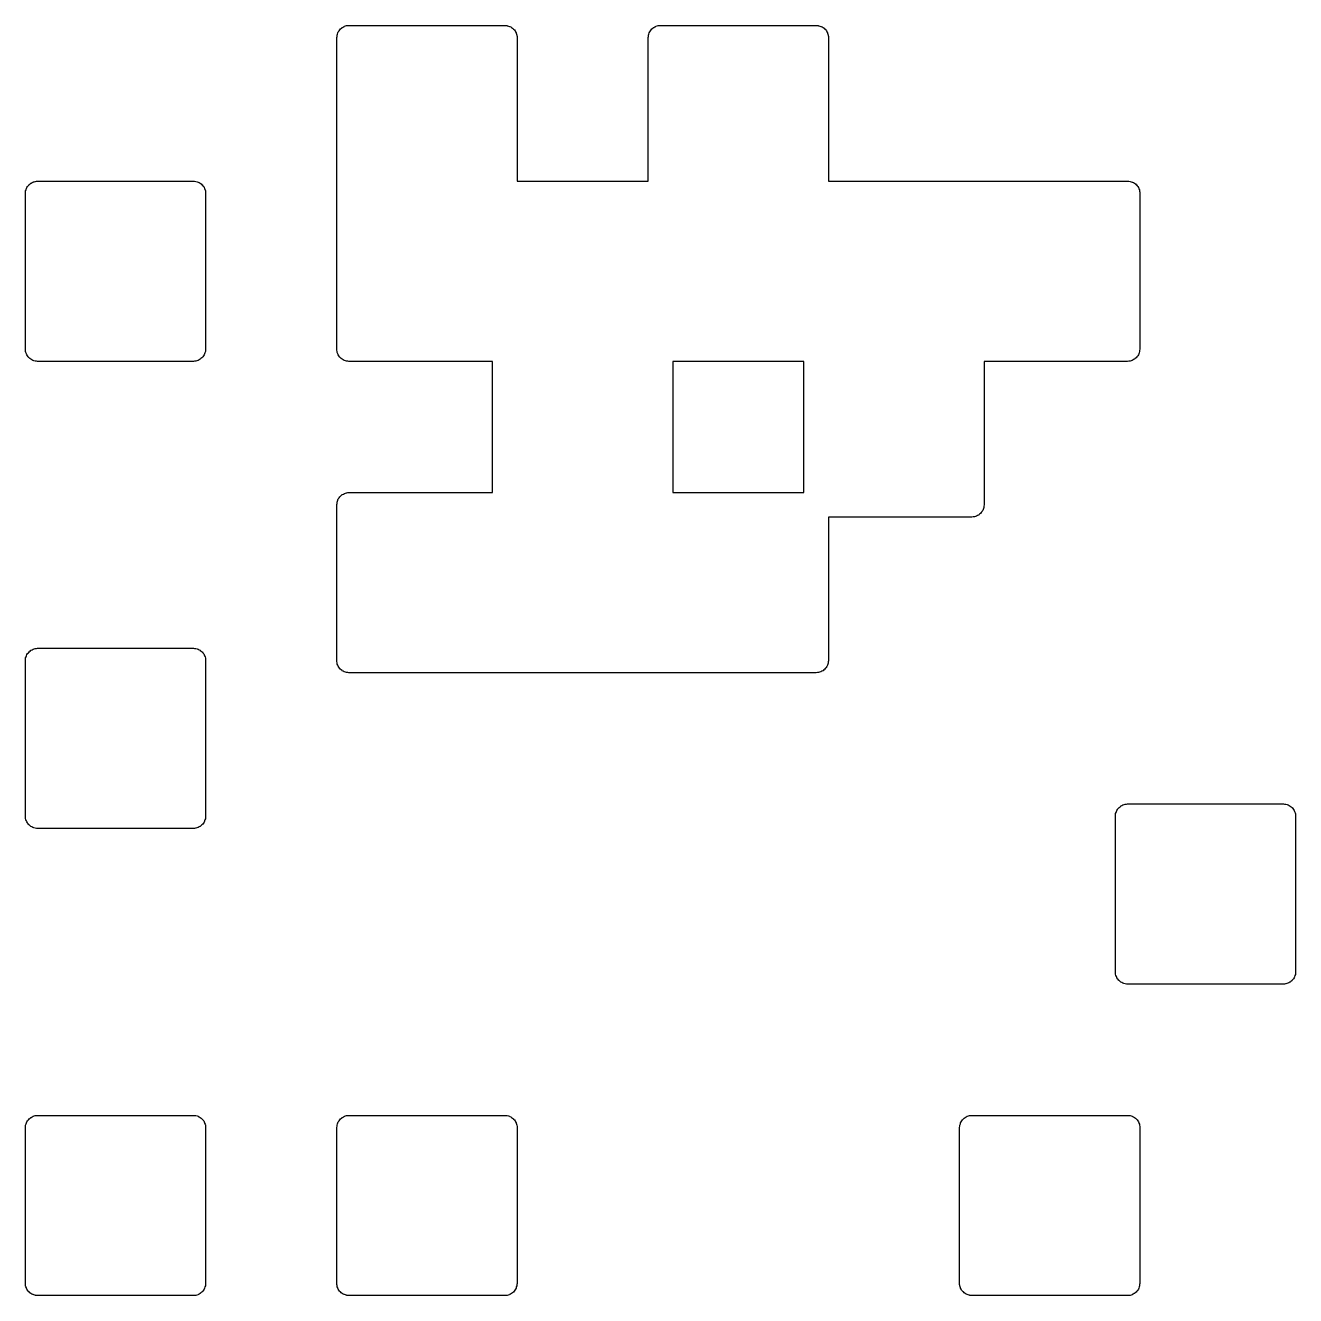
# Model space of a CAD drawing. Extents: x 76.6 to 144, y -85.7 to -62.6.
# Drawn here: x 112.84 to 118.02, y -81.53 to -76.35 of the extents above; entities that cross this region are included whole.
import ezdxf

# ---------------------------------------------------------------- set-up
doc = ezdxf.new("R2010")
doc.units = 0
doc.layers.add('BLACK', color=7, linetype='CONTINUOUS')

msp = doc.modelspace()

# ---------------------------------------------------------------- linework, layer by layer
at = {"layer": 'BLACK', "linetype": 'CONTINUOUS'}
for p, q in [((114.136, -76.3552), (114.14, -76.353)), ((114.14, -76.353), (114.144, -76.3508)), ((114.144, -76.3506), (114.149, -76.3493)), ((114.144, -76.3507), (114.144, -76.3506)), ((114.144, -76.3508), (114.144, -76.3507)), ((114.149, -76.3493), (114.153, -76.348)), ((114.153, -76.348), (114.153, -76.3479)), ((114.153, -76.3479), (114.154, -76.3479)), ((114.154, -76.3479), (114.158, -76.3475)), ((114.158, -76.3475), (114.163, -76.347)), ((114.163, -76.347), (114.798, -76.347)), ((114.798, -76.347), (114.798, -76.347)), ((114.798, -76.347), (114.798, -76.347)), ((114.798, -76.347), (114.798, -76.347)), ((114.798, -76.347), (114.799, -76.347)), ((114.799, -76.347), (114.803, -76.3475)), ((114.803, -76.3475), (114.808, -76.348)), ((114.808, -76.348), (114.808, -76.3481)), ((114.808, -76.3481), (114.808, -76.3481)), ((114.808, -76.3481), (114.813, -76.3495)), ((114.813, -76.3495), (114.817, -76.3509)), ((114.817, -76.3509), (114.818, -76.351)), ((114.818, -76.351), (114.818, -76.351)), ((114.818, -76.351), (114.822, -76.3533)), ((115.406, -76.3552), (115.41, -76.353)), ((115.41, -76.353), (115.414, -76.3508)), ((115.414, -76.3506), (115.419, -76.3493)), ((115.414, -76.3507), (115.414, -76.3506)), ((115.414, -76.3508), (115.414, -76.3507)), ((115.419, -76.3493), (115.423, -76.348)), ((115.423, -76.348), (115.423, -76.3479)), ((115.423, -76.3479), (115.424, -76.3479)), ((115.424, -76.3479), (115.428, -76.3475)), ((115.428, -76.3475), (115.433, -76.347)), ((115.433, -76.347), (116.068, -76.347)), ((116.068, -76.347), (116.068, -76.347)), ((116.068, -76.347), (116.068, -76.347)), ((116.068, -76.347), (116.068, -76.347)), ((116.068, -76.347), (116.069, -76.347)), ((116.069, -76.347), (116.073, -76.3475)), ((116.073, -76.3475), (116.078, -76.348)), ((116.078, -76.348), (116.078, -76.3481)), ((116.078, -76.3481), (116.078, -76.3481)), ((116.078, -76.3481), (116.083, -76.3495)), ((116.083, -76.3495), (116.087, -76.3509)), ((116.087, -76.3509), (116.088, -76.351)), ((116.088, -76.351), (116.088, -76.351)), ((116.088, -76.351), (116.092, -76.3533)), ((114.113, -76.3963), (114.114, -76.3917)), ((114.113, -76.3966), (114.113, -76.3963)), ((114.113, -76.3967), (114.113, -76.3966)), ((114.113, -76.397), (114.113, -76.3967)), ((114.113, -76.3967), (114.113, -76.3967)), ((114.113, -77.667), (114.113, -76.397)), ((114.114, -76.3866), (114.116, -76.3821)), ((114.114, -76.3868), (114.114, -76.3866)), ((114.114, -76.3869), (114.114, -76.3868)), ((114.114, -76.3917), (114.114, -76.3869)), ((114.116, -76.3821), (114.117, -76.3776)), ((114.117, -76.3773), (114.119, -76.3732)), ((114.117, -76.3775), (114.117, -76.3773)), ((114.117, -76.3776), (114.117, -76.3775)), ((114.119, -76.3732), (114.122, -76.369)), ((114.122, -76.3688), (114.125, -76.3652)), ((114.122, -76.3689), (114.122, -76.3688)), ((114.122, -76.369), (114.122, -76.3689)), ((114.125, -76.3652), (114.128, -76.3615)), ((114.128, -76.3613), (114.132, -76.3584)), ((114.128, -76.3614), (114.128, -76.3613)), ((114.128, -76.3615), (114.128, -76.3614)), ((114.132, -76.3584), (114.135, -76.3554)), ((114.135, -76.3553), (114.136, -76.3552)), ((114.135, -76.3554), (114.135, -76.3553)), ((114.822, -76.3533), (114.826, -76.3555)), ((114.826, -76.3555), (114.826, -76.3557)), ((114.826, -76.3557), (114.826, -76.3557)), ((114.826, -76.3557), (114.83, -76.3587)), ((114.83, -76.3587), (114.833, -76.3618)), ((114.833, -76.3618), (114.834, -76.3619)), ((114.834, -76.3619), (114.834, -76.362)), ((114.834, -76.362), (114.837, -76.3656)), ((114.837, -76.3656), (114.84, -76.3693)), ((114.84, -76.3693), (114.84, -76.3695)), ((114.84, -76.3695), (114.84, -76.3696)), ((114.84, -76.3696), (114.842, -76.3737)), ((114.842, -76.3737), (114.844, -76.3779)), ((114.844, -76.3779), (114.844, -76.3781)), ((114.844, -76.3781), (114.844, -76.3783)), ((114.844, -76.3783), (114.846, -76.3827)), ((114.846, -76.3827), (114.847, -76.3873)), ((114.847, -76.3873), (114.847, -76.3875)), ((114.847, -76.3875), (114.847, -76.3876)), ((114.847, -76.3876), (114.848, -76.3923)), ((114.848, -76.3923), (114.848, -76.397)), ((114.848, -76.397), (114.848, -76.982)), ((115.383, -76.3963), (115.384, -76.3917)), ((115.383, -76.3966), (115.383, -76.3963)), ((115.383, -76.3967), (115.383, -76.3966)), ((115.383, -76.397), (115.383, -76.3967)), ((115.383, -76.3967), (115.383, -76.3967)), ((115.383, -76.982), (115.383, -76.397)), ((115.384, -76.3866), (115.386, -76.3821)), ((115.384, -76.3868), (115.384, -76.3866)), ((115.384, -76.3869), (115.384, -76.3868)), ((115.384, -76.3917), (115.384, -76.3869)), ((115.386, -76.3821), (115.387, -76.3776)), ((115.387, -76.3773), (115.389, -76.3732)), ((115.387, -76.3775), (115.387, -76.3773)), ((115.387, -76.3776), (115.387, -76.3775)), ((115.389, -76.3732), (115.392, -76.369)), ((115.392, -76.3688), (115.395, -76.3652)), ((115.392, -76.3689), (115.392, -76.3688)), ((115.392, -76.369), (115.392, -76.3689)), ((115.395, -76.3652), (115.398, -76.3615)), ((115.398, -76.3613), (115.402, -76.3584)), ((115.398, -76.3614), (115.398, -76.3613)), ((115.398, -76.3615), (115.398, -76.3614)), ((115.402, -76.3584), (115.405, -76.3554)), ((115.405, -76.3553), (115.406, -76.3552)), ((115.405, -76.3554), (115.405, -76.3553)), ((116.092, -76.3533), (116.096, -76.3555)), ((116.096, -76.3555), (116.096, -76.3557)), ((116.096, -76.3557), (116.096, -76.3557)), ((116.096, -76.3557), (116.1, -76.3587)), ((116.1, -76.3587), (116.103, -76.3618)), ((116.103, -76.3618), (116.104, -76.3619)), ((116.104, -76.3619), (116.104, -76.362)), ((116.104, -76.362), (116.107, -76.3656)), ((116.107, -76.3656), (116.11, -76.3693)), ((116.11, -76.3693), (116.11, -76.3695)), ((116.11, -76.3695), (116.11, -76.3696)), ((116.11, -76.3696), (116.112, -76.3737)), ((116.112, -76.3737), (116.114, -76.3779)), ((116.114, -76.3779), (116.114, -76.3781)), ((116.114, -76.3781), (116.114, -76.3783)), ((116.114, -76.3783), (116.116, -76.3827)), ((116.116, -76.3827), (116.117, -76.3873)), ((116.117, -76.3873), (116.117, -76.3875)), ((116.117, -76.3875), (116.117, -76.3876)), ((116.117, -76.3876), (116.118, -76.3923)), ((116.118, -76.3923), (116.118, -76.397)), ((116.118, -76.397), (116.118, -76.982)), ((112.844, -77.0216), (112.846, -77.0171)), ((112.844, -77.0218), (112.844, -77.0216)), ((112.844, -77.0219), (112.844, -77.0218)), ((112.844, -77.0267), (112.844, -77.0219)), ((112.846, -77.0171), (112.847, -77.0126)), ((112.847, -77.0123), (112.849, -77.0082)), ((112.847, -77.0125), (112.847, -77.0123)), ((112.847, -77.0126), (112.847, -77.0125)), ((112.849, -77.0082), (112.852, -77.004)), ((112.852, -77.0038), (112.855, -77.0002)), ((112.852, -77.0039), (112.852, -77.0038)), ((112.852, -77.004), (112.852, -77.0039)), ((112.855, -77.0002), (112.858, -76.9965)), ((112.858, -76.9963), (112.862, -76.9934)), ((112.858, -76.9964), (112.858, -76.9963)), ((112.858, -76.9965), (112.858, -76.9964)), ((112.862, -76.9934), (112.865, -76.9904)), ((112.865, -76.9903), (112.866, -76.9902)), ((112.865, -76.9904), (112.865, -76.9903)), ((112.866, -76.9902), (112.87, -76.988)), ((112.87, -76.988), (112.874, -76.9858)), ((112.874, -76.9856), (112.879, -76.9843)), ((112.874, -76.9857), (112.874, -76.9856)), ((112.874, -76.9858), (112.874, -76.9857)), ((112.879, -76.9843), (112.883, -76.983)), ((112.883, -76.983), (112.883, -76.9829)), ((112.883, -76.9829), (112.884, -76.9829)), ((112.884, -76.9829), (112.888, -76.9825)), ((112.888, -76.9825), (112.893, -76.982)), ((112.893, -76.982), (113.528, -76.982)), ((113.528, -76.982), (113.528, -76.982)), ((113.528, -76.982), (113.528, -76.982)), ((113.528, -76.982), (113.529, -76.982)), ((113.528, -76.982), (113.528, -76.982)), ((113.529, -76.982), (113.533, -76.9825)), ((113.533, -76.9825), (113.538, -76.983)), ((113.538, -76.983), (113.538, -76.9831)), ((113.538, -76.9831), (113.538, -76.9831)), ((113.538, -76.9831), (113.543, -76.9845)), ((113.543, -76.9845), (113.547, -76.9859)), ((113.547, -76.9859), (113.548, -76.986)), ((113.548, -76.986), (113.548, -76.986)), ((113.548, -76.986), (113.552, -76.9883)), ((113.552, -76.9883), (113.556, -76.9905)), ((113.556, -76.9905), (113.556, -76.9907)), ((113.556, -76.9907), (113.556, -76.9907)), ((113.556, -76.9907), (113.56, -76.9937)), ((113.56, -76.9937), (113.563, -76.9968)), ((113.563, -76.9968), (113.564, -76.9969)), ((113.564, -76.9969), (113.564, -76.997)), ((113.564, -76.997), (113.567, -77.0006)), ((113.567, -77.0006), (113.57, -77.0043)), ((113.57, -77.0043), (113.57, -77.0045)), ((113.57, -77.0045), (113.57, -77.0046)), ((113.57, -77.0046), (113.572, -77.0087)), ((113.572, -77.0087), (113.574, -77.0129)), ((113.574, -77.0129), (113.574, -77.0131)), ((113.574, -77.0131), (113.574, -77.0133)), ((113.574, -77.0133), (113.576, -77.0177)), ((113.576, -77.0177), (113.577, -77.0223)), ((113.577, -77.0223), (113.577, -77.0225)), ((113.577, -77.0225), (113.577, -77.0226)), ((113.577, -77.0226), (113.578, -77.0273)), ((114.848, -76.982), (115.383, -76.982)), ((116.118, -76.982), (117.338, -76.982)), ((117.338, -76.982), (117.338, -76.982)), ((117.338, -76.982), (117.338, -76.982)), ((117.338, -76.982), (117.339, -76.982)), ((117.338, -76.982), (117.338, -76.982)), ((117.339, -76.982), (117.343, -76.9825)), ((117.343, -76.9825), (117.348, -76.983)), ((117.348, -76.983), (117.348, -76.9831)), ((117.348, -76.9831), (117.348, -76.9831)), ((117.348, -76.9831), (117.353, -76.9845)), ((117.353, -76.9845), (117.357, -76.9859)), ((117.357, -76.9859), (117.358, -76.986)), ((117.358, -76.986), (117.358, -76.986)), ((117.358, -76.986), (117.362, -76.9883)), ((117.362, -76.9883), (117.366, -76.9905)), ((117.366, -76.9905), (117.366, -76.9907)), ((117.366, -76.9907), (117.366, -76.9907)), ((117.366, -76.9907), (117.37, -76.9937)), ((117.37, -76.9937), (117.373, -76.9968)), ((117.373, -76.9968), (117.374, -76.9969)), ((117.374, -76.9969), (117.374, -76.997)), ((117.374, -76.997), (117.377, -77.0006)), ((117.377, -77.0006), (117.38, -77.0043)), ((117.38, -77.0043), (117.38, -77.0045)), ((117.38, -77.0045), (117.38, -77.0046)), ((117.38, -77.0046), (117.382, -77.0087)), ((117.382, -77.0087), (117.384, -77.0129)), ((117.384, -77.0129), (117.384, -77.0131)), ((117.384, -77.0131), (117.384, -77.0133)), ((117.384, -77.0133), (117.386, -77.0177)), ((117.386, -77.0177), (117.387, -77.0223)), ((117.387, -77.0223), (117.387, -77.0225)), ((117.387, -77.0225), (117.387, -77.0226)), ((117.387, -77.0226), (117.388, -77.0273)), ((112.843, -77.0313), (112.844, -77.0267)), ((112.843, -77.0316), (112.843, -77.0313)), ((112.843, -77.0317), (112.843, -77.0316)), ((112.843, -77.032), (112.843, -77.0317)), ((112.843, -77.0317), (112.843, -77.0317)), ((112.843, -77.667), (112.843, -77.032)), ((113.578, -77.0273), (113.578, -77.032)), ((113.578, -77.032), (113.578, -77.667)), ((117.388, -77.0273), (117.388, -77.032)), ((117.388, -77.032), (117.388, -77.667)), ((112.843, -77.6717), (112.843, -77.667)), ((112.844, -77.6764), (112.843, -77.6717)), ((112.844, -77.6765), (112.844, -77.6764)), ((112.844, -77.6767), (112.844, -77.6765)), ((112.845, -77.6813), (112.844, -77.6767)), ((112.847, -77.6857), (112.845, -77.6813)), ((112.847, -77.6859), (112.847, -77.6857)), ((112.847, -77.6861), (112.847, -77.6859)), ((112.849, -77.6903), (112.847, -77.6861)), ((112.851, -77.6944), (112.849, -77.6903)), ((112.851, -77.6945), (112.851, -77.6944)), ((112.851, -77.6947), (112.851, -77.6945)), ((112.854, -77.6984), (112.851, -77.6947)), ((112.857, -77.702), (112.854, -77.6984)), ((113.566, -77.6988), (113.563, -77.7025)), ((113.569, -77.6952), (113.566, -77.6988)), ((113.572, -77.6908), (113.569, -77.695)), ((113.569, -77.695), (113.569, -77.6951)), ((113.569, -77.6951), (113.569, -77.6952)), ((113.574, -77.6867), (113.572, -77.6908)), ((113.575, -77.6819), (113.574, -77.6864)), ((113.574, -77.6864), (113.574, -77.6865)), ((113.574, -77.6865), (113.574, -77.6867)), ((113.577, -77.6774), (113.575, -77.6819)), ((113.578, -77.6677), (113.577, -77.6723)), ((113.577, -77.6723), (113.577, -77.6771)), ((113.577, -77.6771), (113.577, -77.6772)), ((113.577, -77.6772), (113.577, -77.6774)), ((113.578, -77.667), (113.578, -77.6673)), ((113.578, -77.6673), (113.578, -77.6673)), ((113.578, -77.6673), (113.578, -77.6674)), ((113.578, -77.6674), (113.578, -77.6677)), ((114.113, -77.6717), (114.113, -77.667)), ((114.114, -77.6764), (114.113, -77.6717)), ((114.114, -77.6765), (114.114, -77.6764)), ((114.114, -77.6767), (114.114, -77.6765)), ((114.115, -77.6813), (114.114, -77.6767)), ((114.117, -77.6857), (114.115, -77.6813)), ((114.117, -77.6859), (114.117, -77.6857)), ((114.117, -77.6861), (114.117, -77.6859)), ((114.119, -77.6903), (114.117, -77.6861)), ((114.121, -77.6944), (114.119, -77.6903)), ((114.121, -77.6945), (114.121, -77.6944)), ((114.121, -77.6947), (114.121, -77.6945)), ((114.124, -77.6984), (114.121, -77.6947)), ((114.127, -77.702), (114.124, -77.6984)), ((117.376, -77.6988), (117.373, -77.7025)), ((117.379, -77.6952), (117.376, -77.6988)), ((117.382, -77.6908), (117.379, -77.695)), ((117.379, -77.695), (117.379, -77.6951)), ((117.379, -77.6951), (117.379, -77.6952)), ((117.384, -77.6867), (117.382, -77.6908)), ((117.385, -77.6819), (117.384, -77.6864)), ((117.384, -77.6864), (117.384, -77.6865)), ((117.384, -77.6865), (117.384, -77.6867)), ((117.387, -77.6774), (117.385, -77.6819)), ((117.388, -77.6677), (117.387, -77.6723)), ((117.387, -77.6723), (117.387, -77.6771)), ((117.387, -77.6771), (117.387, -77.6772)), ((117.387, -77.6772), (117.387, -77.6774)), ((117.388, -77.667), (117.388, -77.6673)), ((117.388, -77.6673), (117.388, -77.6673)), ((117.388, -77.6673), (117.388, -77.6674)), ((117.388, -77.6674), (117.388, -77.6677)), ((112.857, -77.7021), (112.857, -77.702)), ((112.858, -77.7022), (112.857, -77.7021)), ((112.861, -77.7053), (112.858, -77.7022)), ((112.865, -77.7083), (112.861, -77.7053)), ((112.865, -77.7085), (112.865, -77.7083)), ((112.865, -77.7083), (112.865, -77.7083)), ((112.869, -77.7107), (112.865, -77.7085)), ((112.873, -77.713), (112.869, -77.7107)), ((112.874, -77.7131), (112.873, -77.713)), ((112.873, -77.713), (112.873, -77.713)), ((112.878, -77.7145), (112.874, -77.7131)), ((112.883, -77.7159), (112.878, -77.7145)), ((112.883, -77.716), (112.883, -77.7159)), ((112.883, -77.7159), (112.883, -77.7159)), ((112.888, -77.7165), (112.883, -77.716)), ((112.892, -77.717), (112.888, -77.7165)), ((112.893, -77.717), (112.892, -77.717)), ((113.528, -77.717), (112.893, -77.717)), ((112.893, -77.717), (112.893, -77.717)), ((112.893, -77.717), (112.893, -77.717)), ((112.893, -77.717), (112.893, -77.717)), ((113.533, -77.7165), (113.528, -77.717)), ((113.537, -77.7161), (113.533, -77.7165)), ((113.538, -77.7161), (113.537, -77.7161)), ((113.542, -77.7147), (113.538, -77.716)), ((113.538, -77.716), (113.538, -77.7161)), ((113.547, -77.7134), (113.542, -77.7147)), ((113.551, -77.711), (113.547, -77.7132)), ((113.547, -77.7132), (113.547, -77.7133)), ((113.547, -77.7133), (113.547, -77.7134)), ((113.555, -77.7088), (113.551, -77.711)), ((113.556, -77.7087), (113.555, -77.7088)), ((113.559, -77.7056), (113.556, -77.7086)), ((113.556, -77.7086), (113.556, -77.7087)), ((113.563, -77.7027), (113.559, -77.7056)), ((113.563, -77.7025), (113.563, -77.7026)), ((113.563, -77.7026), (113.563, -77.7027)), ((114.127, -77.7021), (114.127, -77.702)), ((114.128, -77.7022), (114.127, -77.7021)), ((114.131, -77.7053), (114.128, -77.7022)), ((114.135, -77.7083), (114.131, -77.7053)), ((114.135, -77.7085), (114.135, -77.7083)), ((114.135, -77.7083), (114.135, -77.7083)), ((114.139, -77.7107), (114.135, -77.7085)), ((114.143, -77.713), (114.139, -77.7107)), ((114.144, -77.7131), (114.143, -77.713)), ((114.143, -77.713), (114.143, -77.713)), ((114.148, -77.7145), (114.144, -77.7131)), ((114.153, -77.7159), (114.148, -77.7145)), ((114.153, -77.716), (114.153, -77.7159)), ((114.153, -77.7159), (114.153, -77.7159)), ((114.158, -77.7165), (114.153, -77.716)), ((114.162, -77.717), (114.158, -77.7165)), ((114.163, -77.717), (114.162, -77.717)), ((114.748, -77.717), (114.163, -77.717)), ((114.163, -77.717), (114.163, -77.717)), ((114.163, -77.717), (114.163, -77.717)), ((114.163, -77.717), (114.163, -77.717)), ((114.748, -78.252), (114.748, -77.717)), ((115.483, -77.717), (115.483, -78.252)), ((116.018, -77.717), (115.483, -77.717)), ((116.018, -78.252), (116.018, -77.717)), ((117.338, -77.717), (116.753, -77.717)), ((116.753, -77.717), (116.753, -78.302)), ((117.343, -77.7165), (117.338, -77.717)), ((117.347, -77.7161), (117.343, -77.7165)), ((117.348, -77.7161), (117.347, -77.7161)), ((117.352, -77.7147), (117.348, -77.716)), ((117.348, -77.716), (117.348, -77.7161)), ((117.357, -77.7134), (117.352, -77.7147)), ((117.361, -77.711), (117.357, -77.7132)), ((117.357, -77.7132), (117.357, -77.7133)), ((117.357, -77.7133), (117.357, -77.7134)), ((117.365, -77.7088), (117.361, -77.711)), ((117.366, -77.7087), (117.365, -77.7088)), ((117.369, -77.7056), (117.366, -77.7086)), ((117.366, -77.7086), (117.366, -77.7087)), ((117.373, -77.7027), (117.369, -77.7056)), ((117.373, -77.7025), (117.373, -77.7026)), ((117.373, -77.7026), (117.373, -77.7027)), ((114.125, -78.2702), (114.128, -78.2665)), ((114.128, -78.2663), (114.132, -78.2634)), ((114.128, -78.2664), (114.128, -78.2663)), ((114.128, -78.2665), (114.128, -78.2664)), ((114.132, -78.2634), (114.135, -78.2604)), ((114.135, -78.2603), (114.136, -78.2602)), ((114.135, -78.2604), (114.135, -78.2603)), ((114.136, -78.2602), (114.14, -78.258)), ((114.14, -78.258), (114.144, -78.2558)), ((114.144, -78.2556), (114.149, -78.2543)), ((114.144, -78.2557), (114.144, -78.2556)), ((114.144, -78.2558), (114.144, -78.2557)), ((114.149, -78.2543), (114.153, -78.253)), ((114.153, -78.253), (114.153, -78.2529)), ((114.153, -78.2529), (114.154, -78.2529)), ((114.154, -78.2529), (114.158, -78.2525)), ((114.158, -78.2525), (114.163, -78.252)), ((114.163, -78.252), (114.748, -78.252)), ((115.483, -78.252), (116.018, -78.252)), ((114.113, -78.3013), (114.114, -78.2967)), ((114.113, -78.3016), (114.113, -78.3013)), ((114.113, -78.3017), (114.113, -78.3016)), ((114.113, -78.302), (114.113, -78.3017)), ((114.113, -78.3017), (114.113, -78.3017)), ((114.113, -78.937), (114.113, -78.302)), ((114.114, -78.2916), (114.116, -78.2871)), ((114.114, -78.2918), (114.114, -78.2916)), ((114.114, -78.2919), (114.114, -78.2918)), ((114.114, -78.2967), (114.114, -78.2919)), ((114.116, -78.2871), (114.117, -78.2826)), ((114.117, -78.2823), (114.119, -78.2782)), ((114.117, -78.2825), (114.117, -78.2823)), ((114.117, -78.2826), (114.117, -78.2825)), ((114.119, -78.2782), (114.122, -78.274)), ((114.122, -78.2738), (114.125, -78.2702)), ((114.122, -78.2739), (114.122, -78.2738)), ((114.122, -78.274), (114.122, -78.2739)), ((116.75, -78.3169), (116.749, -78.3214)), ((116.749, -78.3214), (116.749, -78.3215)), ((116.749, -78.3215), (116.749, -78.3217)), ((116.752, -78.3124), (116.75, -78.3169)), ((116.753, -78.3027), (116.752, -78.3073)), ((116.752, -78.3073), (116.752, -78.3121)), ((116.752, -78.3121), (116.752, -78.3122)), ((116.752, -78.3122), (116.752, -78.3124)), ((116.753, -78.302), (116.753, -78.3023)), ((116.753, -78.3023), (116.753, -78.3023)), ((116.753, -78.3023), (116.753, -78.3024)), ((116.753, -78.3024), (116.753, -78.3027)), ((116.703, -78.352), (116.118, -78.352)), ((116.118, -78.352), (116.118, -78.937)), ((116.708, -78.3515), (116.703, -78.352)), ((116.712, -78.3511), (116.708, -78.3515)), ((116.713, -78.3511), (116.712, -78.3511)), ((116.717, -78.3497), (116.713, -78.351)), ((116.713, -78.351), (116.713, -78.3511)), ((116.722, -78.3484), (116.717, -78.3497)), ((116.726, -78.346), (116.722, -78.3482)), ((116.722, -78.3482), (116.722, -78.3483)), ((116.722, -78.3483), (116.722, -78.3484)), ((116.73, -78.3438), (116.726, -78.346)), ((116.731, -78.3437), (116.73, -78.3438)), ((116.734, -78.3406), (116.731, -78.3436)), ((116.731, -78.3436), (116.731, -78.3437)), ((116.738, -78.3377), (116.734, -78.3406)), ((116.741, -78.3338), (116.738, -78.3375)), ((116.738, -78.3375), (116.738, -78.3376)), ((116.738, -78.3376), (116.738, -78.3377)), ((116.744, -78.3302), (116.741, -78.3338)), ((116.747, -78.3258), (116.744, -78.33)), ((116.744, -78.33), (116.744, -78.3301)), ((116.744, -78.3301), (116.744, -78.3302)), ((116.749, -78.3217), (116.747, -78.3258)), ((112.87, -78.893), (112.874, -78.8908)), ((112.874, -78.8906), (112.879, -78.8893)), ((112.874, -78.8907), (112.874, -78.8906)), ((112.874, -78.8908), (112.874, -78.8907)), ((112.879, -78.8893), (112.883, -78.888)), ((112.883, -78.888), (112.883, -78.8879)), ((112.883, -78.8879), (112.884, -78.8879)), ((112.884, -78.8879), (112.888, -78.8875)), ((112.888, -78.8875), (112.893, -78.887)), ((112.893, -78.887), (113.528, -78.887)), ((113.528, -78.887), (113.528, -78.887)), ((113.528, -78.887), (113.528, -78.887)), ((113.528, -78.887), (113.529, -78.887)), ((113.528, -78.887), (113.528, -78.887)), ((113.529, -78.887), (113.533, -78.8875)), ((113.533, -78.8875), (113.538, -78.888)), ((113.538, -78.888), (113.538, -78.8881)), ((113.538, -78.8881), (113.538, -78.8881)), ((113.538, -78.8881), (113.543, -78.8895)), ((113.543, -78.8895), (113.547, -78.8909)), ((113.547, -78.8909), (113.548, -78.891)), ((113.548, -78.891), (113.548, -78.891)), ((113.548, -78.891), (113.552, -78.8933)), ((112.843, -78.9363), (112.844, -78.9317)), ((112.843, -78.9366), (112.843, -78.9363)), ((112.843, -78.9367), (112.843, -78.9366)), ((112.843, -78.937), (112.843, -78.9367)), ((112.843, -78.9367), (112.843, -78.9367)), ((112.843, -79.572), (112.843, -78.937)), ((112.844, -78.9266), (112.846, -78.9221)), ((112.844, -78.9268), (112.844, -78.9266)), ((112.844, -78.9269), (112.844, -78.9268)), ((112.844, -78.9317), (112.844, -78.9269)), ((112.846, -78.9221), (112.847, -78.9176)), ((112.847, -78.9173), (112.849, -78.9132)), ((112.847, -78.9175), (112.847, -78.9173)), ((112.847, -78.9176), (112.847, -78.9175)), ((112.849, -78.9132), (112.852, -78.909)), ((112.852, -78.9088), (112.855, -78.9052)), ((112.852, -78.9089), (112.852, -78.9088)), ((112.852, -78.909), (112.852, -78.9089)), ((112.855, -78.9052), (112.858, -78.9015)), ((112.858, -78.9013), (112.862, -78.8984)), ((112.858, -78.9014), (112.858, -78.9013)), ((112.858, -78.9015), (112.858, -78.9014)), ((112.862, -78.8984), (112.865, -78.8954)), ((112.865, -78.8953), (112.866, -78.8952)), ((112.865, -78.8954), (112.865, -78.8953)), ((112.866, -78.8952), (112.87, -78.893)), ((113.552, -78.8933), (113.556, -78.8955)), ((113.556, -78.8955), (113.556, -78.8957)), ((113.556, -78.8957), (113.556, -78.8957)), ((113.556, -78.8957), (113.56, -78.8987)), ((113.56, -78.8987), (113.563, -78.9018)), ((113.563, -78.9018), (113.564, -78.9019)), ((113.564, -78.9019), (113.564, -78.902)), ((113.564, -78.902), (113.567, -78.9056)), ((113.567, -78.9056), (113.57, -78.9093)), ((113.57, -78.9093), (113.57, -78.9095)), ((113.57, -78.9095), (113.57, -78.9096)), ((113.57, -78.9096), (113.572, -78.9137)), ((113.572, -78.9137), (113.574, -78.9179)), ((113.574, -78.9179), (113.574, -78.9181)), ((113.574, -78.9181), (113.574, -78.9183)), ((113.574, -78.9183), (113.576, -78.9227)), ((113.576, -78.9227), (113.577, -78.9273)), ((113.577, -78.9273), (113.577, -78.9275)), ((113.577, -78.9275), (113.577, -78.9276)), ((113.577, -78.9276), (113.578, -78.9323)), ((113.578, -78.9323), (113.578, -78.937)), ((113.578, -78.937), (113.578, -79.572)), ((114.113, -78.9417), (114.113, -78.937)), ((114.114, -78.9464), (114.113, -78.9417)), ((116.118, -78.9377), (116.117, -78.9423)), ((116.117, -78.9423), (116.117, -78.9471)), ((116.118, -78.937), (116.118, -78.9373)), ((116.118, -78.9373), (116.118, -78.9373)), ((116.118, -78.9373), (116.118, -78.9374)), ((116.118, -78.9374), (116.118, -78.9377)), ((114.114, -78.9465), (114.114, -78.9464)), ((114.114, -78.9467), (114.114, -78.9465)), ((114.115, -78.9513), (114.114, -78.9467)), ((114.117, -78.9557), (114.115, -78.9513)), ((114.117, -78.9559), (114.117, -78.9557)), ((114.117, -78.9561), (114.117, -78.9559)), ((114.119, -78.9603), (114.117, -78.9561)), ((114.121, -78.9644), (114.119, -78.9603)), ((114.121, -78.9645), (114.121, -78.9644)), ((114.121, -78.9647), (114.121, -78.9645)), ((114.124, -78.9684), (114.121, -78.9647)), ((114.127, -78.972), (114.124, -78.9684)), ((114.127, -78.9721), (114.127, -78.972)), ((114.128, -78.9722), (114.127, -78.9721)), ((114.131, -78.9753), (114.128, -78.9722)), ((114.135, -78.9783), (114.131, -78.9753)), ((114.135, -78.9785), (114.135, -78.9783)), ((114.135, -78.9783), (114.135, -78.9783)), ((114.139, -78.9807), (114.135, -78.9785)), ((114.143, -78.983), (114.139, -78.9807)), ((114.144, -78.9831), (114.143, -78.983)), ((114.143, -78.983), (114.143, -78.983)), ((114.148, -78.9845), (114.144, -78.9831)), ((114.153, -78.9859), (114.148, -78.9845)), ((114.153, -78.986), (114.153, -78.9859)), ((114.153, -78.9859), (114.153, -78.9859)), ((114.158, -78.9865), (114.153, -78.986)), ((114.162, -78.987), (114.158, -78.9865)), ((114.163, -78.987), (114.162, -78.987)), ((116.068, -78.987), (114.163, -78.987)), ((114.163, -78.987), (114.163, -78.987)), ((114.163, -78.987), (114.163, -78.987)), ((114.163, -78.987), (114.163, -78.987)), ((116.073, -78.9865), (116.068, -78.987)), ((116.077, -78.9861), (116.073, -78.9865)), ((116.078, -78.9861), (116.077, -78.9861)), ((116.082, -78.9847), (116.078, -78.986)), ((116.078, -78.986), (116.078, -78.9861)), ((116.087, -78.9834), (116.082, -78.9847)), ((116.091, -78.981), (116.087, -78.9832)), ((116.087, -78.9832), (116.087, -78.9833)), ((116.087, -78.9833), (116.087, -78.9834)), ((116.095, -78.9788), (116.091, -78.981)), ((116.096, -78.9787), (116.095, -78.9788)), ((116.099, -78.9756), (116.096, -78.9786)), ((116.096, -78.9786), (116.096, -78.9787)), ((116.103, -78.9727), (116.099, -78.9756)), ((116.106, -78.9688), (116.103, -78.9725)), ((116.103, -78.9725), (116.103, -78.9726)), ((116.103, -78.9726), (116.103, -78.9727)), ((116.109, -78.9652), (116.106, -78.9688)), ((116.112, -78.9608), (116.109, -78.965)), ((116.109, -78.965), (116.109, -78.9651)), ((116.109, -78.9651), (116.109, -78.9652)), ((116.114, -78.9567), (116.112, -78.9608)), ((116.115, -78.9519), (116.114, -78.9564)), ((116.114, -78.9564), (116.114, -78.9565)), ((116.114, -78.9565), (116.114, -78.9567)), ((116.117, -78.9474), (116.115, -78.9519)), ((116.117, -78.9471), (116.117, -78.9472)), ((116.117, -78.9472), (116.117, -78.9474)), ((117.289, -79.5616), (117.291, -79.5571)), ((117.289, -79.5618), (117.289, -79.5616)), ((117.289, -79.5619), (117.289, -79.5618)), ((117.289, -79.5667), (117.289, -79.5619)), ((117.291, -79.5571), (117.292, -79.5526)), ((117.292, -79.5523), (117.294, -79.5482)), ((117.292, -79.5525), (117.292, -79.5523)), ((117.292, -79.5526), (117.292, -79.5525)), ((117.294, -79.5482), (117.297, -79.544)), ((117.297, -79.5438), (117.3, -79.5402)), ((117.297, -79.5439), (117.297, -79.5438)), ((117.297, -79.544), (117.297, -79.5439)), ((117.3, -79.5402), (117.303, -79.5365)), ((117.303, -79.5363), (117.307, -79.5334)), ((117.303, -79.5364), (117.303, -79.5363)), ((117.303, -79.5365), (117.303, -79.5364)), ((117.307, -79.5334), (117.31, -79.5304)), ((117.31, -79.5303), (117.311, -79.5302)), ((117.31, -79.5304), (117.31, -79.5303)), ((117.311, -79.5302), (117.315, -79.528)), ((117.315, -79.528), (117.319, -79.5258)), ((117.319, -79.5256), (117.324, -79.5243)), ((117.319, -79.5257), (117.319, -79.5256)), ((117.319, -79.5258), (117.319, -79.5257)), ((117.324, -79.5243), (117.328, -79.523)), ((117.328, -79.523), (117.328, -79.5229)), ((117.328, -79.5229), (117.329, -79.5229)), ((117.329, -79.5229), (117.333, -79.5225)), ((117.333, -79.5225), (117.338, -79.522)), ((117.338, -79.522), (117.973, -79.522)), ((117.973, -79.522), (117.973, -79.522)), ((117.973, -79.522), (117.973, -79.522)), ((117.973, -79.522), (117.974, -79.522)), ((117.973, -79.522), (117.973, -79.522)), ((117.974, -79.522), (117.978, -79.5225)), ((117.978, -79.5225), (117.983, -79.523)), ((117.983, -79.523), (117.983, -79.5231)), ((117.983, -79.5231), (117.983, -79.5231)), ((117.983, -79.5231), (117.988, -79.5245)), ((117.988, -79.5245), (117.992, -79.5259)), ((117.992, -79.5259), (117.993, -79.526)), ((117.993, -79.526), (117.993, -79.526)), ((117.993, -79.526), (117.997, -79.5283)), ((117.997, -79.5283), (118.001, -79.5305)), ((118.001, -79.5305), (118.001, -79.5307)), ((118.001, -79.5307), (118.001, -79.5307)), ((118.001, -79.5307), (118.005, -79.5337)), ((118.005, -79.5337), (118.008, -79.5368)), ((118.008, -79.5368), (118.009, -79.5369)), ((118.009, -79.5369), (118.009, -79.537)), ((118.009, -79.537), (118.012, -79.5406)), ((118.012, -79.5406), (118.015, -79.5443)), ((118.015, -79.5443), (118.015, -79.5445)), ((118.015, -79.5445), (118.015, -79.5446)), ((118.015, -79.5446), (118.017, -79.5487)), ((118.017, -79.5487), (118.019, -79.5529)), ((118.019, -79.5529), (118.019, -79.5531)), ((118.019, -79.5531), (118.019, -79.5533)), ((118.019, -79.5533), (118.021, -79.5577)), ((118.021, -79.5577), (118.022, -79.5623)), ((118.022, -79.5623), (118.022, -79.5625)), ((118.022, -79.5625), (118.022, -79.5626)), ((118.022, -79.5626), (118.023, -79.5673)), ((112.843, -79.5767), (112.843, -79.572)), ((112.844, -79.5814), (112.843, -79.5767)), ((112.844, -79.5815), (112.844, -79.5814)), ((112.844, -79.5817), (112.844, -79.5815)), ((112.845, -79.5863), (112.844, -79.5817)), ((112.847, -79.5907), (112.845, -79.5863)), ((112.847, -79.5909), (112.847, -79.5907)), ((112.847, -79.5911), (112.847, -79.5909)), ((112.849, -79.5953), (112.847, -79.5911)), ((112.851, -79.5994), (112.849, -79.5953)), ((112.851, -79.5995), (112.851, -79.5994)), ((112.851, -79.5997), (112.851, -79.5995)), ((112.854, -79.6034), (112.851, -79.5997)), ((112.857, -79.607), (112.854, -79.6034)), ((112.857, -79.6071), (112.857, -79.607)), ((112.858, -79.6072), (112.857, -79.6071)), ((112.861, -79.6103), (112.858, -79.6072)), ((112.865, -79.6133), (112.861, -79.6103)), ((112.865, -79.6135), (112.865, -79.6133)), ((112.865, -79.6133), (112.865, -79.6133)), ((112.869, -79.6157), (112.865, -79.6135)), ((112.873, -79.618), (112.869, -79.6157)), ((113.551, -79.616), (113.547, -79.6182)), ((113.555, -79.6138), (113.551, -79.616)), ((113.556, -79.6137), (113.555, -79.6138)), ((113.559, -79.6106), (113.556, -79.6136)), ((113.556, -79.6136), (113.556, -79.6137)), ((113.563, -79.6077), (113.559, -79.6106)), ((113.566, -79.6038), (113.563, -79.6075)), ((113.563, -79.6075), (113.563, -79.6076)), ((113.563, -79.6076), (113.563, -79.6077)), ((113.569, -79.6002), (113.566, -79.6038)), ((113.572, -79.5958), (113.569, -79.6)), ((113.569, -79.6), (113.569, -79.6001)), ((113.569, -79.6001), (113.569, -79.6002)), ((113.574, -79.5917), (113.572, -79.5958)), ((113.575, -79.5869), (113.574, -79.5914)), ((113.574, -79.5914), (113.574, -79.5915)), ((113.574, -79.5915), (113.574, -79.5917)), ((113.577, -79.5824), (113.575, -79.5869)), ((113.578, -79.5727), (113.577, -79.5773)), ((113.577, -79.5773), (113.577, -79.5821)), ((113.577, -79.5821), (113.577, -79.5822)), ((113.577, -79.5822), (113.577, -79.5824)), ((113.578, -79.572), (113.578, -79.5723)), ((113.578, -79.5723), (113.578, -79.5723)), ((113.578, -79.5723), (113.578, -79.5724)), ((113.578, -79.5724), (113.578, -79.5727)), ((117.288, -79.5713), (117.289, -79.5667)), ((117.288, -79.5716), (117.288, -79.5713)), ((117.288, -79.5717), (117.288, -79.5716)), ((117.288, -79.572), (117.288, -79.5717)), ((117.288, -79.5717), (117.288, -79.5717)), ((117.288, -80.207), (117.288, -79.572)), ((118.023, -79.5673), (118.023, -79.572)), ((118.023, -79.572), (118.023, -80.207)), ((112.874, -79.6181), (112.873, -79.618)), ((112.873, -79.618), (112.873, -79.618)), ((112.878, -79.6195), (112.874, -79.6181)), ((112.883, -79.6209), (112.878, -79.6195)), ((112.883, -79.621), (112.883, -79.6209)), ((112.883, -79.6209), (112.883, -79.6209)), ((112.888, -79.6215), (112.883, -79.621)), ((112.892, -79.622), (112.888, -79.6215)), ((112.893, -79.622), (112.892, -79.622)), ((113.528, -79.622), (112.893, -79.622)), ((112.893, -79.622), (112.893, -79.622)), ((112.893, -79.622), (112.893, -79.622)), ((112.893, -79.622), (112.893, -79.622)), ((113.533, -79.6215), (113.528, -79.622)), ((113.537, -79.6211), (113.533, -79.6215)), ((113.538, -79.6211), (113.537, -79.6211)), ((113.542, -79.6197), (113.538, -79.621)), ((113.538, -79.621), (113.538, -79.6211)), ((113.547, -79.6184), (113.542, -79.6197)), ((113.547, -79.6182), (113.547, -79.6183)), ((113.547, -79.6183), (113.547, -79.6184)), ((117.288, -80.2117), (117.288, -80.207)), ((117.289, -80.2164), (117.288, -80.2117)), ((117.289, -80.2165), (117.289, -80.2164)), ((117.289, -80.2167), (117.289, -80.2165)), ((117.29, -80.2213), (117.289, -80.2167)), ((117.292, -80.2257), (117.29, -80.2213)), ((117.292, -80.2259), (117.292, -80.2257)), ((117.292, -80.2261), (117.292, -80.2259)), ((117.294, -80.2303), (117.292, -80.2261)), ((117.296, -80.2344), (117.294, -80.2303)), ((117.296, -80.2345), (117.296, -80.2344)), ((117.296, -80.2347), (117.296, -80.2345)), ((117.299, -80.2384), (117.296, -80.2347)), ((118.014, -80.2352), (118.011, -80.2388)), ((118.017, -80.2308), (118.014, -80.235)), ((118.014, -80.235), (118.014, -80.2351)), ((118.014, -80.2351), (118.014, -80.2352)), ((118.019, -80.2267), (118.017, -80.2308)), ((118.02, -80.2219), (118.019, -80.2264)), ((118.019, -80.2264), (118.019, -80.2265)), ((118.019, -80.2265), (118.019, -80.2267)), ((118.022, -80.2174), (118.02, -80.2219)), ((118.023, -80.2077), (118.022, -80.2123)), ((118.022, -80.2123), (118.022, -80.2171)), ((118.022, -80.2171), (118.022, -80.2172)), ((118.022, -80.2172), (118.022, -80.2174)), ((118.023, -80.207), (118.023, -80.2073)), ((118.023, -80.2073), (118.023, -80.2073)), ((118.023, -80.2073), (118.023, -80.2074)), ((118.023, -80.2074), (118.023, -80.2077)), ((117.302, -80.242), (117.299, -80.2384)), ((117.302, -80.2421), (117.302, -80.242)), ((117.303, -80.2422), (117.302, -80.2421)), ((117.306, -80.2453), (117.303, -80.2422)), ((117.31, -80.2483), (117.306, -80.2453)), ((117.31, -80.2485), (117.31, -80.2483)), ((117.31, -80.2483), (117.31, -80.2483)), ((117.314, -80.2507), (117.31, -80.2485)), ((117.318, -80.253), (117.314, -80.2507)), ((117.319, -80.2531), (117.318, -80.253)), ((117.318, -80.253), (117.318, -80.253)), ((117.323, -80.2545), (117.319, -80.2531)), ((117.328, -80.2559), (117.323, -80.2545)), ((117.328, -80.256), (117.328, -80.2559)), ((117.328, -80.2559), (117.328, -80.2559)), ((117.333, -80.2565), (117.328, -80.256)), ((117.337, -80.257), (117.333, -80.2565)), ((117.338, -80.257), (117.337, -80.257)), ((117.973, -80.257), (117.338, -80.257)), ((117.338, -80.257), (117.338, -80.257)), ((117.338, -80.257), (117.338, -80.257)), ((117.338, -80.257), (117.338, -80.257)), ((117.978, -80.2565), (117.973, -80.257)), ((117.982, -80.2561), (117.978, -80.2565)), ((117.983, -80.2561), (117.982, -80.2561)), ((117.987, -80.2547), (117.983, -80.256)), ((117.983, -80.256), (117.983, -80.2561)), ((117.992, -80.2534), (117.987, -80.2547)), ((117.996, -80.251), (117.992, -80.2532)), ((117.992, -80.2532), (117.992, -80.2533)), ((117.992, -80.2533), (117.992, -80.2534)), ((118, -80.2488), (117.996, -80.251)), ((118.001, -80.2487), (118, -80.2488)), ((118.004, -80.2456), (118.001, -80.2486)), ((118.001, -80.2486), (118.001, -80.2487)), ((118.008, -80.2427), (118.004, -80.2456)), ((118.011, -80.2388), (118.008, -80.2425)), ((118.008, -80.2425), (118.008, -80.2426)), ((118.008, -80.2426), (118.008, -80.2427)), ((112.855, -80.8102), (112.858, -80.8065)), ((112.858, -80.8063), (112.862, -80.8034)), ((112.858, -80.8064), (112.858, -80.8063)), ((112.858, -80.8065), (112.858, -80.8064)), ((112.862, -80.8034), (112.865, -80.8004)), ((112.865, -80.8003), (112.866, -80.8002)), ((112.865, -80.8004), (112.865, -80.8003)), ((112.866, -80.8002), (112.87, -80.798)), ((112.87, -80.798), (112.874, -80.7958)), ((112.874, -80.7956), (112.879, -80.7943)), ((112.874, -80.7957), (112.874, -80.7956)), ((112.874, -80.7958), (112.874, -80.7957)), ((112.879, -80.7943), (112.883, -80.793)), ((112.883, -80.793), (112.883, -80.7929)), ((112.883, -80.7929), (112.884, -80.7929)), ((112.884, -80.7929), (112.888, -80.7925)), ((112.888, -80.7925), (112.893, -80.792)), ((112.893, -80.792), (113.528, -80.792)), ((113.528, -80.792), (113.528, -80.792)), ((113.528, -80.792), (113.528, -80.792)), ((113.528, -80.792), (113.529, -80.792)), ((113.528, -80.792), (113.528, -80.792)), ((113.529, -80.792), (113.533, -80.7925)), ((113.533, -80.7925), (113.538, -80.793)), ((113.538, -80.793), (113.538, -80.7931)), ((113.538, -80.7931), (113.538, -80.7931)), ((113.538, -80.7931), (113.543, -80.7945)), ((113.543, -80.7945), (113.547, -80.7959)), ((113.547, -80.7959), (113.548, -80.796)), ((113.548, -80.796), (113.548, -80.796)), ((113.548, -80.796), (113.552, -80.7983)), ((113.552, -80.7983), (113.556, -80.8005)), ((113.556, -80.8005), (113.556, -80.8007)), ((113.556, -80.8007), (113.556, -80.8007)), ((113.556, -80.8007), (113.56, -80.8037)), ((113.56, -80.8037), (113.563, -80.8068)), ((113.563, -80.8068), (113.564, -80.8069)), ((113.564, -80.8069), (113.564, -80.807)), ((113.564, -80.807), (113.567, -80.8106)), ((114.125, -80.8102), (114.128, -80.8065)), ((114.128, -80.8063), (114.132, -80.8034)), ((114.128, -80.8064), (114.128, -80.8063)), ((114.128, -80.8065), (114.128, -80.8064)), ((114.132, -80.8034), (114.135, -80.8004)), ((114.135, -80.8003), (114.136, -80.8002)), ((114.135, -80.8004), (114.135, -80.8003)), ((114.136, -80.8002), (114.14, -80.798)), ((114.14, -80.798), (114.144, -80.7958)), ((114.144, -80.7956), (114.149, -80.7943)), ((114.144, -80.7957), (114.144, -80.7956)), ((114.144, -80.7958), (114.144, -80.7957)), ((114.149, -80.7943), (114.153, -80.793)), ((114.153, -80.793), (114.153, -80.7929)), ((114.153, -80.7929), (114.154, -80.7929)), ((114.154, -80.7929), (114.158, -80.7925)), ((114.158, -80.7925), (114.163, -80.792)), ((114.163, -80.792), (114.798, -80.792)), ((114.798, -80.792), (114.798, -80.792)), ((114.798, -80.792), (114.798, -80.792)), ((114.798, -80.792), (114.799, -80.792)), ((114.798, -80.792), (114.798, -80.792)), ((114.799, -80.792), (114.803, -80.7925)), ((114.803, -80.7925), (114.808, -80.793)), ((114.808, -80.793), (114.808, -80.7931)), ((114.808, -80.7931), (114.808, -80.7931)), ((114.808, -80.7931), (114.813, -80.7945)), ((114.813, -80.7945), (114.817, -80.7959)), ((114.817, -80.7959), (114.818, -80.796)), ((114.818, -80.796), (114.818, -80.796)), ((114.818, -80.796), (114.822, -80.7983)), ((114.822, -80.7983), (114.826, -80.8005)), ((114.826, -80.8005), (114.826, -80.8007)), ((114.826, -80.8007), (114.826, -80.8007)), ((114.826, -80.8007), (114.83, -80.8037)), ((114.83, -80.8037), (114.833, -80.8068)), ((114.833, -80.8068), (114.834, -80.8069)), ((114.834, -80.8069), (114.834, -80.807)), ((114.834, -80.807), (114.837, -80.8106)), ((116.665, -80.8102), (116.668, -80.8065)), ((116.668, -80.8063), (116.672, -80.8034)), ((116.668, -80.8064), (116.668, -80.8063)), ((116.668, -80.8065), (116.668, -80.8064)), ((116.672, -80.8034), (116.675, -80.8004)), ((116.675, -80.8003), (116.676, -80.8002)), ((116.675, -80.8004), (116.675, -80.8003)), ((116.676, -80.8002), (116.68, -80.798)), ((116.68, -80.798), (116.684, -80.7958)), ((116.684, -80.7956), (116.689, -80.7943)), ((116.684, -80.7957), (116.684, -80.7956)), ((116.684, -80.7958), (116.684, -80.7957)), ((116.689, -80.7943), (116.693, -80.793)), ((116.693, -80.793), (116.693, -80.7929)), ((116.693, -80.7929), (116.694, -80.7929)), ((116.694, -80.7929), (116.698, -80.7925)), ((116.698, -80.7925), (116.703, -80.792)), ((116.703, -80.792), (117.338, -80.792)), ((117.338, -80.792), (117.338, -80.792)), ((117.338, -80.792), (117.338, -80.792)), ((117.338, -80.792), (117.339, -80.792)), ((117.338, -80.792), (117.338, -80.792)), ((117.339, -80.792), (117.343, -80.7925)), ((117.343, -80.7925), (117.348, -80.793)), ((117.348, -80.793), (117.348, -80.7931)), ((117.348, -80.7931), (117.348, -80.7931)), ((117.348, -80.7931), (117.353, -80.7945)), ((117.353, -80.7945), (117.357, -80.7959)), ((117.357, -80.7959), (117.358, -80.796)), ((117.358, -80.796), (117.358, -80.796)), ((117.358, -80.796), (117.362, -80.7983)), ((117.362, -80.7983), (117.366, -80.8005)), ((117.366, -80.8005), (117.366, -80.8007)), ((117.366, -80.8007), (117.366, -80.8007)), ((117.366, -80.8007), (117.37, -80.8037)), ((117.37, -80.8037), (117.373, -80.8068)), ((117.373, -80.8068), (117.374, -80.8069)), ((117.374, -80.8069), (117.374, -80.807)), ((117.374, -80.807), (117.377, -80.8106)), ((112.843, -80.8413), (112.844, -80.8367)), ((112.843, -80.8416), (112.843, -80.8413)), ((112.843, -80.8417), (112.843, -80.8416)), ((112.843, -80.842), (112.843, -80.8417)), ((112.843, -80.8417), (112.843, -80.8417)), ((112.843, -81.477), (112.843, -80.842)), ((112.844, -80.8316), (112.846, -80.8271)), ((112.844, -80.8318), (112.844, -80.8316)), ((112.844, -80.8319), (112.844, -80.8318)), ((112.844, -80.8367), (112.844, -80.8319)), ((112.846, -80.8271), (112.847, -80.8226)), ((112.847, -80.8223), (112.849, -80.8182)), ((112.847, -80.8225), (112.847, -80.8223)), ((112.847, -80.8226), (112.847, -80.8225)), ((112.849, -80.8182), (112.852, -80.814)), ((112.852, -80.8138), (112.855, -80.8102)), ((112.852, -80.8139), (112.852, -80.8138)), ((112.852, -80.814), (112.852, -80.8139)), ((113.567, -80.8106), (113.57, -80.8143)), ((113.57, -80.8143), (113.57, -80.8145)), ((113.57, -80.8145), (113.57, -80.8146)), ((113.57, -80.8146), (113.572, -80.8187)), ((113.572, -80.8187), (113.574, -80.8229)), ((113.574, -80.8229), (113.574, -80.8231)), ((113.574, -80.8231), (113.574, -80.8233)), ((113.574, -80.8233), (113.576, -80.8277)), ((113.576, -80.8277), (113.577, -80.8323)), ((113.577, -80.8323), (113.577, -80.8325)), ((113.577, -80.8325), (113.577, -80.8326)), ((113.577, -80.8326), (113.578, -80.8373)), ((113.578, -80.8373), (113.578, -80.842)), ((113.578, -80.842), (113.578, -81.477)), ((114.113, -80.8413), (114.114, -80.8367)), ((114.113, -80.8416), (114.113, -80.8413)), ((114.113, -80.8417), (114.113, -80.8416)), ((114.113, -80.842), (114.113, -80.8417)), ((114.113, -80.8417), (114.113, -80.8417)), ((114.113, -81.477), (114.113, -80.842)), ((114.114, -80.8316), (114.116, -80.8271)), ((114.114, -80.8318), (114.114, -80.8316)), ((114.114, -80.8319), (114.114, -80.8318)), ((114.114, -80.8367), (114.114, -80.8319)), ((114.116, -80.8271), (114.117, -80.8226)), ((114.117, -80.8223), (114.119, -80.8182)), ((114.117, -80.8225), (114.117, -80.8223)), ((114.117, -80.8226), (114.117, -80.8225)), ((114.119, -80.8182), (114.122, -80.814)), ((114.122, -80.8138), (114.125, -80.8102)), ((114.122, -80.8139), (114.122, -80.8138)), ((114.122, -80.814), (114.122, -80.8139)), ((114.837, -80.8106), (114.84, -80.8143)), ((114.84, -80.8143), (114.84, -80.8145)), ((114.84, -80.8145), (114.84, -80.8146)), ((114.84, -80.8146), (114.842, -80.8187)), ((114.842, -80.8187), (114.844, -80.8229)), ((114.844, -80.8229), (114.844, -80.8231)), ((114.844, -80.8231), (114.844, -80.8233)), ((114.844, -80.8233), (114.846, -80.8277)), ((114.846, -80.8277), (114.847, -80.8323)), ((114.847, -80.8323), (114.847, -80.8325)), ((114.847, -80.8325), (114.847, -80.8326)), ((114.847, -80.8326), (114.848, -80.8373)), ((114.848, -80.8373), (114.848, -80.842)), ((114.848, -80.842), (114.848, -81.477)), ((116.653, -80.8413), (116.654, -80.8367)), ((116.653, -80.8416), (116.653, -80.8413)), ((116.653, -80.8417), (116.653, -80.8416)), ((116.653, -80.842), (116.653, -80.8417)), ((116.653, -80.8417), (116.653, -80.8417)), ((116.653, -81.477), (116.653, -80.842)), ((116.654, -80.8316), (116.656, -80.8271)), ((116.654, -80.8318), (116.654, -80.8316)), ((116.654, -80.8319), (116.654, -80.8318)), ((116.654, -80.8367), (116.654, -80.8319)), ((116.656, -80.8271), (116.657, -80.8226)), ((116.657, -80.8223), (116.659, -80.8182)), ((116.657, -80.8225), (116.657, -80.8223)), ((116.657, -80.8226), (116.657, -80.8225)), ((116.659, -80.8182), (116.662, -80.814)), ((116.662, -80.8138), (116.665, -80.8102)), ((116.662, -80.8139), (116.662, -80.8138)), ((116.662, -80.814), (116.662, -80.8139)), ((117.377, -80.8106), (117.38, -80.8143)), ((117.38, -80.8143), (117.38, -80.8145)), ((117.38, -80.8145), (117.38, -80.8146)), ((117.38, -80.8146), (117.382, -80.8187)), ((117.382, -80.8187), (117.384, -80.8229)), ((117.384, -80.8229), (117.384, -80.8231)), ((117.384, -80.8231), (117.384, -80.8233)), ((117.384, -80.8233), (117.386, -80.8277)), ((117.386, -80.8277), (117.387, -80.8323)), ((117.387, -80.8323), (117.387, -80.8325)), ((117.387, -80.8325), (117.387, -80.8326)), ((117.387, -80.8326), (117.388, -80.8373)), ((117.388, -80.8373), (117.388, -80.842)), ((117.388, -80.842), (117.388, -81.477)), ((112.843, -81.4817), (112.843, -81.477)), ((113.578, -81.4777), (113.577, -81.4823)), ((113.578, -81.477), (113.578, -81.4773)), ((113.578, -81.4773), (113.578, -81.4773)), ((113.578, -81.4773), (113.578, -81.4774)), ((113.578, -81.4774), (113.578, -81.4777)), ((114.113, -81.4817), (114.113, -81.477)), ((114.848, -81.4777), (114.847, -81.4823)), ((114.848, -81.477), (114.848, -81.4773)), ((114.848, -81.4773), (114.848, -81.4773)), ((114.848, -81.4773), (114.848, -81.4774)), ((114.848, -81.4774), (114.848, -81.4777)), ((116.653, -81.4817), (116.653, -81.477)), ((117.388, -81.4777), (117.387, -81.4823)), ((117.388, -81.477), (117.388, -81.4773)), ((117.388, -81.4773), (117.388, -81.4773)), ((117.388, -81.4773), (117.388, -81.4774)), ((117.388, -81.4774), (117.388, -81.4777)), ((112.844, -81.4864), (112.843, -81.4817)), ((112.844, -81.4865), (112.844, -81.4864)), ((112.844, -81.4867), (112.844, -81.4865)), ((112.845, -81.4913), (112.844, -81.4867)), ((112.847, -81.4957), (112.845, -81.4913)), ((112.847, -81.4959), (112.847, -81.4957)), ((112.847, -81.4961), (112.847, -81.4959)), ((112.849, -81.5003), (112.847, -81.4961)), ((112.851, -81.5044), (112.849, -81.5003)), ((112.851, -81.5045), (112.851, -81.5044)), ((112.851, -81.5047), (112.851, -81.5045)), ((112.854, -81.5084), (112.851, -81.5047)), ((112.857, -81.512), (112.854, -81.5084)), ((112.857, -81.5121), (112.857, -81.512)), ((112.858, -81.5122), (112.857, -81.5121)), ((112.861, -81.5153), (112.858, -81.5122)), ((112.865, -81.5183), (112.861, -81.5153)), ((112.865, -81.5185), (112.865, -81.5183)), ((112.865, -81.5183), (112.865, -81.5183)), ((112.869, -81.5207), (112.865, -81.5185)), ((112.873, -81.523), (112.869, -81.5207)), ((112.874, -81.5231), (112.873, -81.523)), ((112.873, -81.523), (112.873, -81.523)), ((112.878, -81.5245), (112.874, -81.5231)), ((112.883, -81.5259), (112.878, -81.5245)), ((112.883, -81.526), (112.883, -81.5259)), ((112.883, -81.5259), (112.883, -81.5259)), ((112.888, -81.5265), (112.883, -81.526)), ((112.892, -81.527), (112.888, -81.5265)), ((112.893, -81.527), (112.892, -81.527)), ((113.528, -81.527), (112.893, -81.527)), ((112.893, -81.527), (112.893, -81.527)), ((112.893, -81.527), (112.893, -81.527)), ((112.893, -81.527), (112.893, -81.527)), ((113.533, -81.5265), (113.528, -81.527)), ((113.537, -81.5261), (113.533, -81.5265)), ((113.538, -81.5261), (113.537, -81.5261)), ((113.542, -81.5247), (113.538, -81.526)), ((113.538, -81.526), (113.538, -81.5261)), ((113.547, -81.5234), (113.542, -81.5247)), ((113.551, -81.521), (113.547, -81.5232)), ((113.547, -81.5232), (113.547, -81.5233)), ((113.547, -81.5233), (113.547, -81.5234)), ((113.555, -81.5188), (113.551, -81.521)), ((113.556, -81.5187), (113.555, -81.5188)), ((113.559, -81.5156), (113.556, -81.5186)), ((113.556, -81.5186), (113.556, -81.5187)), ((113.563, -81.5127), (113.559, -81.5156)), ((113.566, -81.5088), (113.563, -81.5125)), ((113.563, -81.5125), (113.563, -81.5126)), ((113.563, -81.5126), (113.563, -81.5127)), ((113.569, -81.5052), (113.566, -81.5088)), ((113.572, -81.5008), (113.569, -81.505)), ((113.569, -81.505), (113.569, -81.5051)), ((113.569, -81.5051), (113.569, -81.5052)), ((113.574, -81.4967), (113.572, -81.5008)), ((113.575, -81.4919), (113.574, -81.4964)), ((113.574, -81.4964), (113.574, -81.4965)), ((113.574, -81.4965), (113.574, -81.4967)), ((113.577, -81.4874), (113.575, -81.4919)), ((113.577, -81.4823), (113.577, -81.4871)), ((113.577, -81.4871), (113.577, -81.4872)), ((113.577, -81.4872), (113.577, -81.4874)), ((114.114, -81.4864), (114.113, -81.4817)), ((114.114, -81.4865), (114.114, -81.4864)), ((114.114, -81.4867), (114.114, -81.4865)), ((114.115, -81.4913), (114.114, -81.4867)), ((114.117, -81.4957), (114.115, -81.4913)), ((114.117, -81.4959), (114.117, -81.4957)), ((114.117, -81.4961), (114.117, -81.4959)), ((114.119, -81.5003), (114.117, -81.4961)), ((114.121, -81.5044), (114.119, -81.5003)), ((114.121, -81.5045), (114.121, -81.5044)), ((114.121, -81.5047), (114.121, -81.5045)), ((114.124, -81.5084), (114.121, -81.5047)), ((114.127, -81.512), (114.124, -81.5084)), ((114.127, -81.5121), (114.127, -81.512)), ((114.128, -81.5122), (114.127, -81.5121)), ((114.131, -81.5153), (114.128, -81.5122)), ((114.135, -81.5183), (114.131, -81.5153)), ((114.135, -81.5185), (114.135, -81.5183)), ((114.135, -81.5183), (114.135, -81.5183)), ((114.139, -81.5207), (114.135, -81.5185)), ((114.143, -81.523), (114.139, -81.5207)), ((114.144, -81.5231), (114.143, -81.523)), ((114.143, -81.523), (114.143, -81.523)), ((114.148, -81.5245), (114.144, -81.5231)), ((114.153, -81.5259), (114.148, -81.5245)), ((114.153, -81.526), (114.153, -81.5259)), ((114.153, -81.5259), (114.153, -81.5259)), ((114.158, -81.5265), (114.153, -81.526)), ((114.162, -81.527), (114.158, -81.5265)), ((114.163, -81.527), (114.162, -81.527)), ((114.798, -81.527), (114.163, -81.527)), ((114.163, -81.527), (114.163, -81.527)), ((114.163, -81.527), (114.163, -81.527)), ((114.163, -81.527), (114.163, -81.527)), ((114.803, -81.5265), (114.798, -81.527)), ((114.807, -81.5261), (114.803, -81.5265)), ((114.808, -81.5261), (114.807, -81.5261)), ((114.812, -81.5247), (114.808, -81.526)), ((114.808, -81.526), (114.808, -81.5261)), ((114.817, -81.5234), (114.812, -81.5247)), ((114.821, -81.521), (114.817, -81.5232)), ((114.817, -81.5232), (114.817, -81.5233)), ((114.817, -81.5233), (114.817, -81.5234)), ((114.825, -81.5188), (114.821, -81.521)), ((114.826, -81.5187), (114.825, -81.5188)), ((114.829, -81.5156), (114.826, -81.5186)), ((114.826, -81.5186), (114.826, -81.5187)), ((114.833, -81.5127), (114.829, -81.5156)), ((114.836, -81.5088), (114.833, -81.5125)), ((114.833, -81.5125), (114.833, -81.5126)), ((114.833, -81.5126), (114.833, -81.5127)), ((114.839, -81.5052), (114.836, -81.5088)), ((114.842, -81.5008), (114.839, -81.505)), ((114.839, -81.505), (114.839, -81.5051)), ((114.839, -81.5051), (114.839, -81.5052)), ((114.844, -81.4967), (114.842, -81.5008)), ((114.845, -81.4919), (114.844, -81.4964)), ((114.844, -81.4964), (114.844, -81.4965)), ((114.844, -81.4965), (114.844, -81.4967)), ((114.847, -81.4874), (114.845, -81.4919)), ((114.847, -81.4823), (114.847, -81.4871)), ((114.847, -81.4871), (114.847, -81.4872)), ((114.847, -81.4872), (114.847, -81.4874)), ((116.654, -81.4864), (116.653, -81.4817)), ((116.654, -81.4865), (116.654, -81.4864)), ((116.654, -81.4867), (116.654, -81.4865)), ((116.655, -81.4913), (116.654, -81.4867)), ((116.657, -81.4957), (116.655, -81.4913)), ((116.657, -81.4959), (116.657, -81.4957)), ((116.657, -81.4961), (116.657, -81.4959)), ((116.659, -81.5003), (116.657, -81.4961)), ((116.661, -81.5044), (116.659, -81.5003)), ((116.661, -81.5045), (116.661, -81.5044)), ((116.661, -81.5047), (116.661, -81.5045)), ((116.664, -81.5084), (116.661, -81.5047)), ((116.667, -81.512), (116.664, -81.5084)), ((116.667, -81.5121), (116.667, -81.512)), ((116.668, -81.5122), (116.667, -81.5121)), ((116.671, -81.5153), (116.668, -81.5122)), ((116.675, -81.5183), (116.671, -81.5153)), ((116.675, -81.5185), (116.675, -81.5183)), ((116.675, -81.5183), (116.675, -81.5183)), ((116.679, -81.5207), (116.675, -81.5185)), ((116.683, -81.523), (116.679, -81.5207)), ((116.684, -81.5231), (116.683, -81.523)), ((116.683, -81.523), (116.683, -81.523)), ((116.688, -81.5245), (116.684, -81.5231)), ((116.693, -81.5259), (116.688, -81.5245)), ((116.693, -81.526), (116.693, -81.5259)), ((116.693, -81.5259), (116.693, -81.5259)), ((116.698, -81.5265), (116.693, -81.526)), ((116.702, -81.527), (116.698, -81.5265)), ((116.703, -81.527), (116.702, -81.527)), ((117.338, -81.527), (116.703, -81.527)), ((116.703, -81.527), (116.703, -81.527)), ((116.703, -81.527), (116.703, -81.527)), ((116.703, -81.527), (116.703, -81.527)), ((117.343, -81.5265), (117.338, -81.527)), ((117.347, -81.5261), (117.343, -81.5265)), ((117.348, -81.5261), (117.347, -81.5261)), ((117.352, -81.5247), (117.348, -81.526)), ((117.348, -81.526), (117.348, -81.5261)), ((117.357, -81.5234), (117.352, -81.5247)), ((117.361, -81.521), (117.357, -81.5232)), ((117.357, -81.5232), (117.357, -81.5233)), ((117.357, -81.5233), (117.357, -81.5234)), ((117.365, -81.5188), (117.361, -81.521)), ((117.366, -81.5187), (117.365, -81.5188)), ((117.369, -81.5156), (117.366, -81.5186)), ((117.366, -81.5186), (117.366, -81.5187)), ((117.373, -81.5127), (117.369, -81.5156)), ((117.376, -81.5088), (117.373, -81.5125)), ((117.373, -81.5125), (117.373, -81.5126)), ((117.373, -81.5126), (117.373, -81.5127)), ((117.379, -81.5052), (117.376, -81.5088)), ((117.382, -81.5008), (117.379, -81.505)), ((117.379, -81.505), (117.379, -81.5051)), ((117.379, -81.5051), (117.379, -81.5052)), ((117.384, -81.4967), (117.382, -81.5008)), ((117.385, -81.4919), (117.384, -81.4964)), ((117.384, -81.4964), (117.384, -81.4965)), ((117.384, -81.4965), (117.384, -81.4967)), ((117.387, -81.4874), (117.385, -81.4919)), ((117.387, -81.4823), (117.387, -81.4871)), ((117.387, -81.4871), (117.387, -81.4872)), ((117.387, -81.4872), (117.387, -81.4874))]:
    msp.add_line(p, q, dxfattribs=at)

doc.saveas('drawing.dxf')
